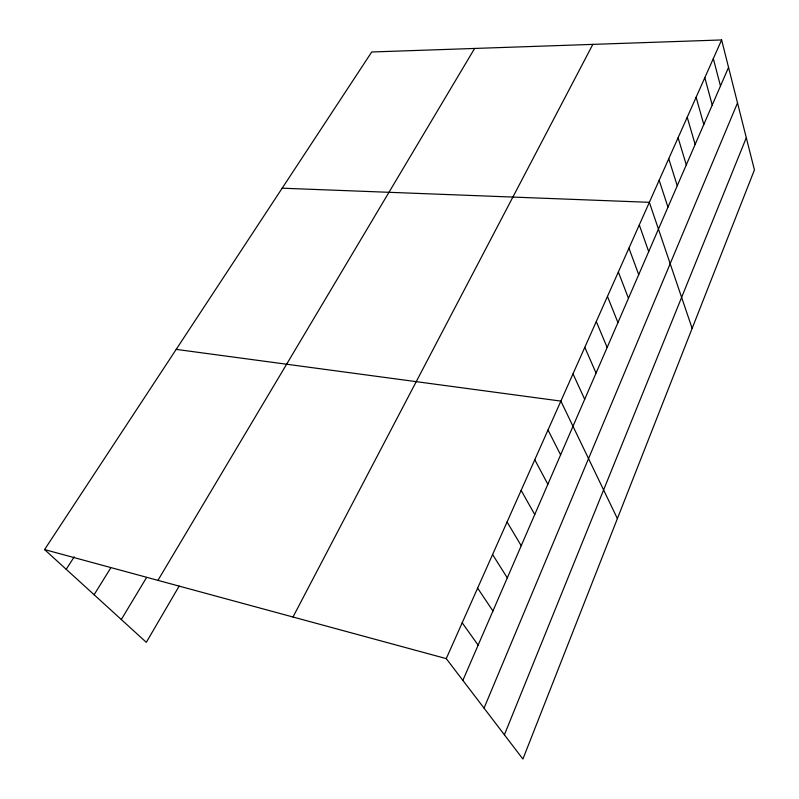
<?xml version="1.0" encoding="UTF-8"?>
<svg xmlns="http://www.w3.org/2000/svg" width="799" height="799" viewBox="0 0 799 799"><rect width="100%" height="100%" fill="white"/><g stroke="black" fill="none" stroke-linecap="round" stroke-linejoin="round"><path stroke-width="1.2" d="M504.399 734.81L746.306 137.738M484.034 708.124L737.517 102.921M462.861 680.388L728.548 67.386M721.617 39.95L754.426 169.917L522.896 759.05L446.251 658.616L721.617 39.95L371.725 51.985L44.574 549.582L146.317 642.326L179.146 586.106M292.993 617.018L592.838 44.374M157.942 580.354L474.616 48.449M121.298 619.525L146.617 577.437M94.102 594.736L110.592 568.179M66.207 569.307L74.197 556.853M282.167 188.194L649.347 202.317L692.144 328.389M176.199 349.383L560.878 401.098L617.387 518.611M44.574 549.582L446.251 658.616M462.192 622.811L478.142 645.143M477.622 588.134L492.943 610.985M492.584 554.536L507.295 577.867M507.075 521.967L521.218 545.737M521.138 490.376L534.741 514.556M534.771 459.735L547.854 484.284M548.014 429.982L560.608 454.871M573.003 373.842L584.688 399.31M584.798 347.335L596.064 373.053M596.284 321.538L607.15 347.485M607.46 296.429L617.937 322.586M618.346 271.98L628.453 298.317M628.943 248.159L638.711 274.666M639.28 224.938L648.698 251.605M659.175 180.254L667.954 207.171M668.753 158.731L677.242 185.758M678.091 137.728L686.301 164.864M687.22 117.233L695.15 144.449M696.119 97.228L703.789 124.514M704.818 77.683L712.229 105.029M713.317 58.597L720.478 85.992"/></g></svg>
